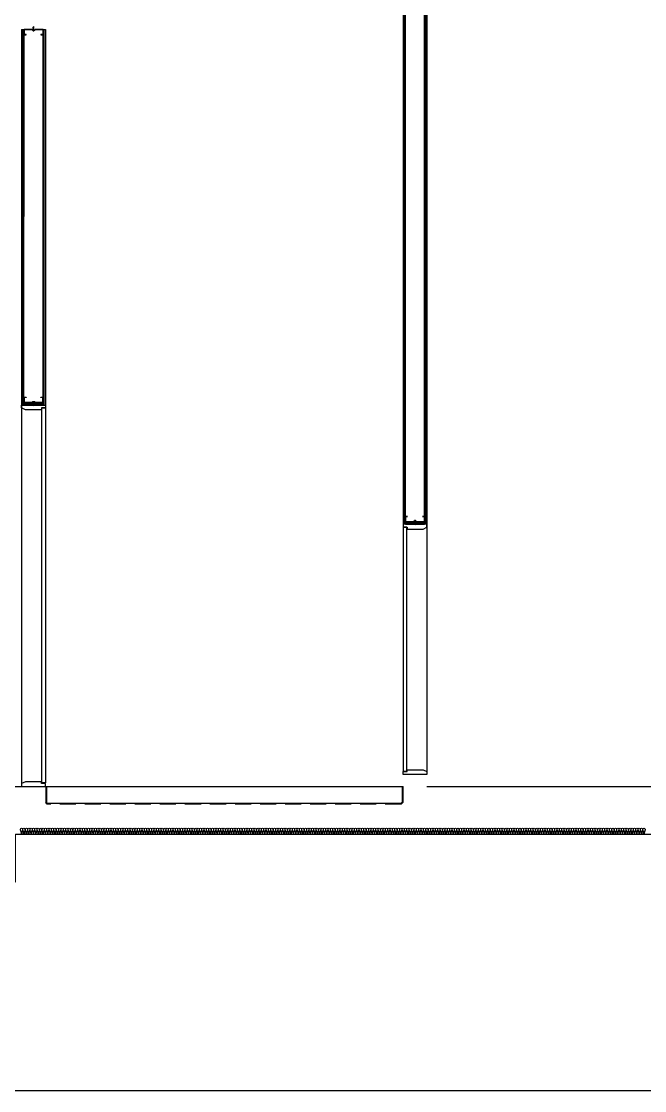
# Model space of a CAD drawing. Header units: millimetres. Extents: x 17311 to 801382, y -242618 to -104888.
# Drawn here: x 781159 to 786386, y -204029 to -195062 of the extents above; entities that cross this region are included whole.
import ezdxf

# ---------------------------------------------------------------- set-up
doc = ezdxf.new("R2010")
doc.units = ezdxf.units.MM
doc.header["$LTSCALE"] = 250
doc.linetypes.add('HID', pattern=[2.8, 1.8, -1])
for name, color, linetype in [('8입면선', 8, 'Continuous'), ('A-DOOR', 4, 'Continuous'), ('A-ELE8', 8, 'Continuous'), ('A-FIN', 6, 'Continuous'), ('A-FIN-8', 8, 'Continuous'), ('A-WALL-D', 7, 'Continuous'), ('A-WP', 1, 'HID'), ('GAGAM-DT', 7, 'Continuous'), ('ISL', 251, 'Continuous'), ('입면', 7, 'Continuous')]:
    doc.layers.add(name, color=color, linetype=linetype)

# ---------------------------------------------------------------- blocks, each defined once
blk = doc.blocks.new('*U141')
at = {"layer": '8입면선', "color": 8}
for p, q in [((10, 0), (9.3, 5850)), ((190, 0), (189.3, 5850)), ((190, 10), (10, 10))]:
    blk.add_line(p, q, dxfattribs=at)
at = {"layer": 'A-WALL-D'}
for p, q in [((-0.7, 5850), (0, 0)), ((19.3, 5850), (-0.7, 5850)), ((20, 10), (19.3, 5850)), ((180, 10), (179.3, 5850)), ((199.3, 5850), (179.3, 5850)), ((199.3, 5850), (200, 0)), ((20, 0), (0, 0)), ((180, 20), (20, 20)), ((20, 0), (180, 0)), ((200, 0), (180, 0))]:
    blk.add_line(p, q, dxfattribs=at)
at = {"layer": 'GAGAM-DT', "color": 8}
for p, q in [((104.5, 5844.2), (94.5, 5844.2)), ((94.5, 5844.2), (94.5, 5840.7)), ((103, 5839.2), (96, 5839.2)), ((97, 5844.2), (97, 5875.6)), ((102, 5870.1), (97, 5875.6)), ((97, 5844.2), (97, 5839.2)), ((102, 5844.2), (102, 5870.1)), ((102, 5844.2), (102, 5839.2)), ((104.5, 5844.2), (104.5, 5840.7)), ((95.1, 25.8), (95.1, 29.3)), ((105.1, 25.8), (95.1, 25.8)), ((103.6, 30.8), (96.7, 30.8)), ((97.6, 25.8), (97.6, 30.8)), ((97.6, 25.8), (97.6, -5.6)), ((102.6, 25.8), (102.6, 30.8)), ((102.6, 25.8), (102.6, -0.1)), ((105.1, 25.8), (105.1, 29.3)), ((102.6, -0.1), (97.6, -5.6))]:
    blk.add_line(p, q, dxfattribs=at)
for centre, start, end in [((96, 5840.7), 180, 270), ((103, 5840.7), 270, 0), ((96.7, 29.3), 90, 180), ((103.6, 29.3), 0, 90)]:
    blk.add_arc(centre, 1.51, start, end, dxfattribs=at)
at = {"layer": '입면', "color": 6}
for p, q in [((19.3, 5805), (19.3, 5850)), ((19.3, 5850), (84.7, 5850)), ((84.1, 5848.8), (20.5, 5848.8)), ((20.5, 5848.8), (20.5, 5806.2)), ((89.1, 5843), (84.1, 5848.8)), ((84.7, 5850), (89.7, 5844.2)), ((109.6, 5843), (89.1, 5843)), ((89.7, 5844.2), (109, 5844.2)), ((109, 5844.2), (114, 5850)), ((114.6, 5848.8), (109.6, 5843)), ((114, 5850), (179.3, 5850)), ((178.1, 5848.8), (114.6, 5848.8)), ((178.1, 5806.2), (178.1, 5848.8)), ((179.3, 5850), (179.3, 5805)), ((37.2, 5805), (19.3, 5805)), ((20.5, 5806.2), (37.2, 5806.2)), ((37.2, 5806.2), (37.2, 5805)), ((161.5, 5805), (161.5, 5806.2)), ((161.5, 5806.2), (178.1, 5806.2)), ((179.3, 5805), (161.5, 5805)), ((37.8, 65), (20, 65)), ((20, 65), (20, 20)), ((20, 20), (85.3, 20)), ((21.2, 21.2), (21.2, 63.8)), ((21.2, 63.8), (37.8, 63.8)), ((84.8, 21.2), (21.2, 21.2)), ((37.8, 63.8), (37.8, 65)), ((89.8, 27), (84.8, 21.2)), ((85.3, 20), (90.3, 25.8)), ((110.2, 27), (89.8, 27)), ((90.3, 25.8), (109.7, 25.8)), ((109.7, 25.8), (114.7, 20)), ((115.2, 21.2), (110.2, 27)), ((114.7, 20), (180, 20)), ((178.8, 21.2), (115.2, 21.2)), ((180, 65), (162.2, 65)), ((162.2, 65), (162.2, 63.8)), ((162.2, 63.8), (178.8, 63.8)), ((178.8, 63.8), (178.8, 21.2)), ((180, 20), (180, 65))]:
    blk.add_line(p, q, dxfattribs=at)
blk = doc.blocks.new('*U139')
at = {"layer": '8입면선', "color": 8}
for p, q in [((10, 0), (9.7, 3150)), ((190, 0), (189.7, 3150)), ((190, 10), (10, 10))]:
    blk.add_line(p, q, dxfattribs=at)
at = {"layer": 'A-WALL-D'}
for p, q in [((-0.3, 3150), (0, 0)), ((19.7, 3150), (-0.3, 3150)), ((20, 10), (19.7, 3150)), ((180, 10), (179.7, 3150)), ((199.7, 3150), (179.7, 3150)), ((199.7, 3150), (200, 0)), ((20, 0), (0, 0)), ((180, 20), (20, 20)), ((20, 0), (180, 0)), ((200, 0), (180, 0))]:
    blk.add_line(p, q, dxfattribs=at)
at = {"layer": 'GAGAM-DT', "color": 8}
for p, q in [((104.8, 3144.2), (94.8, 3144.2)), ((94.8, 3144.2), (94.8, 3140.7)), ((103.3, 3139.2), (96.3, 3139.2)), ((97.3, 3144.2), (97.3, 3175.6)), ((102.3, 3170.1), (97.3, 3175.6)), ((97.3, 3144.2), (97.3, 3139.2)), ((102.3, 3144.2), (102.3, 3170.1)), ((102.3, 3144.2), (102.3, 3139.2)), ((104.8, 3144.2), (104.8, 3140.7)), ((95.1, 25.8), (95.1, 29.3)), ((105.1, 25.8), (95.1, 25.8)), ((103.6, 30.8), (96.7, 30.8)), ((97.6, 25.8), (97.6, 30.8)), ((97.6, 25.8), (97.6, -5.6)), ((102.6, 25.8), (102.6, 30.8)), ((102.6, 25.8), (102.6, -0.1)), ((105.1, 25.8), (105.1, 29.3)), ((102.6, -0.1), (97.6, -5.6))]:
    blk.add_line(p, q, dxfattribs=at)
for centre, start, end in [((96.3, 3140.7), 180, 270), ((103.3, 3140.7), 270, 0), ((96.7, 29.3), 90, 180), ((103.6, 29.3), 0, 90)]:
    blk.add_arc(centre, 1.51, start, end, dxfattribs=at)
at = {"layer": '입면', "color": 6}
for p, q in [((19.7, 3105), (19.7, 3150)), ((19.7, 3150), (85, 3150)), ((84.5, 3148.8), (20.9, 3148.8)), ((20.9, 3148.8), (20.9, 3106.2)), ((89.4, 3143), (84.5, 3148.8)), ((85, 3150), (90, 3144.2)), ((109.9, 3143), (89.4, 3143)), ((90, 3144.2), (109.3, 3144.2)), ((109.3, 3144.2), (114.3, 3150)), ((114.9, 3148.8), (109.9, 3143)), ((114.3, 3150), (179.7, 3150)), ((178.5, 3148.8), (114.9, 3148.8)), ((178.5, 3106.2), (178.5, 3148.8)), ((179.7, 3150), (179.7, 3105)), ((37.5, 3105), (19.7, 3105)), ((20.9, 3106.2), (37.5, 3106.2)), ((37.5, 3106.2), (37.5, 3105)), ((161.8, 3105), (161.8, 3106.2)), ((161.8, 3106.2), (178.5, 3106.2)), ((179.7, 3105), (161.8, 3105)), ((37.8, 65), (20, 65)), ((20, 65), (20, 20)), ((20, 20), (85.3, 20)), ((21.2, 21.2), (21.2, 63.8)), ((21.2, 63.8), (37.8, 63.8)), ((84.8, 21.2), (21.2, 21.2)), ((37.8, 63.8), (37.8, 65)), ((89.8, 27), (84.8, 21.2)), ((85.3, 20), (90.3, 25.8)), ((110.2, 27), (89.8, 27)), ((90.3, 25.8), (109.7, 25.8)), ((109.7, 25.8), (114.7, 20)), ((115.2, 21.2), (110.2, 27)), ((114.7, 20), (180, 20)), ((178.8, 21.2), (115.2, 21.2)), ((180, 65), (162.2, 65)), ((162.2, 65), (162.2, 63.8)), ((162.2, 63.8), (178.8, 63.8)), ((178.8, 63.8), (178.8, 21.2)), ((180, 20), (180, 65))]:
    blk.add_line(p, q, dxfattribs=at)

msp = doc.modelspace()

# ---------------------------------------------------------------- linework, layer by layer
at = {"layer": 'A-DOOR', "linetype": 'Continuous'}
for points in [[(781360.7, -198304.5), (781327.7, -198304.5), (781327.7, -198319.5), (781193.7, -198319.5), (781160.7, -198304.5), (781160.7, -198279.5), (781360.7, -198279.5)], [(781360.7, -201449.5), (781330.7, -201449.5), (781330.7, -198304.5), (781360.7, -198304.5)], [(784360.7, -199304.5), (784393.7, -199304.5), (784393.7, -199319.5), (784527.7, -199319.5), (784560.7, -199304.5), (784560.7, -199279.5), (784360.7, -199279.5)], [(784360.7, -201349.5), (784390.7, -201349.5), (784390.7, -199304.5), (784360.7, -199304.5)], [(784360.7, -201354.5), (784393.7, -201354.5), (784393.7, -201339.5), (784527.7, -201339.5), (784560.7, -201354.5), (784560.7, -201379.5), (784360.7, -201379.5)], [(781360.7, -201454.5), (781327.7, -201454.5), (781327.7, -201439.5), (781193.7, -201439.5), (781160.7, -201454.5), (781160.7, -201479.5), (781360.7, -201479.5)]]:
    msp.add_lwpolyline(points, close=True, dxfattribs=at)
at = {"layer": 'A-ELE8'}
for points in [[(781160.7, -198279.5), (781160.7, -201479.5)], [(784560.7, -199279.5), (784560.7, -201379.5)]]:
    msp.add_lwpolyline(points, dxfattribs=at)
at = {"layer": 'A-FIN'}
for p, q in [((769560.7, -201479.5), (781160.7, -201479.5)), ((781360.7, -201479.5), (784360.7, -201479.5)), ((784560.7, -201479.5), (790660.7, -201479.5)), ((769860.7, -204029.5), (790460.7, -204029.5))]:
    msp.add_line(p, q, dxfattribs=at)
at = {"layer": 'A-FIN-8'}
for p, q in [((781368.7, -201479.5), (781368.7, -201611.3)), ((781368.7, -201479.5), (781368.7, -201611.3)), ((784352.7, -201479.5), (784352.7, -201611.3)), ((784352.7, -201479.5), (784352.7, -201611.3)), ((781378.9, -201621.5), (781368.7, -201611.3)), ((784342.4, -201621.5), (781378.9, -201621.5)), ((784342.4, -201621.5), (784352.7, -201611.3))]:
    msp.add_line(p, q, dxfattribs=at)
at = {"layer": 'A-WP', "ltscale": 0.3}
for p, q in [((781363.7, -201479.5), (781363.7, -201614.3)), ((784357.7, -201479.5), (784357.7, -201614.3)), ((781375.8, -201626.5), (781363.7, -201614.3)), ((784345.5, -201626.5), (781375.8, -201626.5)), ((784345.5, -201626.5), (784357.7, -201614.3))]:
    msp.add_line(p, q, dxfattribs=at)
at = {"layer": 'ISL'}
msp.add_lwpolyline([(781150.7, -201879.5, 0.509267), (781159.5, -201867.4), (781151.8, -201841.6, -1.372593), (781169.5, -201841.6), (781161.8, -201867.4, 0.509267), (781170.7, -201879.5, 0.509267), (781179.5, -201867.4), (781171.8, -201841.6, -1.372593), (781189.5, -201841.6), (781181.8, -201867.4, 0.509267), (781190.7, -201879.5, 0.509267), (781199.5, -201867.4), (781191.8, -201841.6, -1.372593), (781209.5, -201841.6), (781201.8, -201867.4, 0.509267), (781210.7, -201879.5, 0.509267), (781219.5, -201867.4), (781211.8, -201841.6, -1.372593), (781229.5, -201841.6), (781221.8, -201867.4, 0.509267), (781230.7, -201879.5, 0.509267), (781239.5, -201867.4), (781231.8, -201841.6, -1.372593), (781249.5, -201841.6), (781241.8, -201867.4, 0.509267), (781250.7, -201879.5, 0.509267), (781259.5, -201867.4), (781251.8, -201841.6, -1.372593), (781269.5, -201841.6), (781261.8, -201867.4, 0.509267), (781270.7, -201879.5, 0.509267), (781279.5, -201867.4), (781271.8, -201841.6, -1.372593), (781289.5, -201841.6), (781281.8, -201867.4, 0.509267), (781290.7, -201879.5, 0.509267), (781299.5, -201867.4), (781291.8, -201841.6, -1.372593), (781309.5, -201841.6), (781301.8, -201867.4, 0.509267), (781310.7, -201879.5, 0.509267), (781319.5, -201867.4), (781311.8, -201841.6, -1.372593), (781329.5, -201841.6), (781321.8, -201867.4, 0.509267), (781330.7, -201879.5, 0.509267), (781339.5, -201867.4), (781331.8, -201841.6, -1.372593), (781349.5, -201841.6), (781341.8, -201867.4, 0.509267), (781350.7, -201879.5, 0.509267), (781359.5, -201867.4), (781351.8, -201841.6, -1.372593), (781369.5, -201841.6), (781361.8, -201867.4, 0.509267), (781370.7, -201879.5, 0.509267), (781379.5, -201867.4), (781371.8, -201841.6, -1.372593), (781389.5, -201841.6), (781381.8, -201867.4, 0.509267), (781390.7, -201879.5, 0.509267), (781399.5, -201867.4), (781391.8, -201841.6, -1.372593), (781409.5, -201841.6), (781401.8, -201867.4, 0.509267), (781410.7, -201879.5, 0.509267), (781419.5, -201867.4), (781411.8, -201841.6, -1.372593), (781429.5, -201841.6), (781421.8, -201867.4, 0.509267), (781430.7, -201879.5, 0.509267), (781439.5, -201867.4), (781431.8, -201841.6, -1.372593), (781449.5, -201841.6), (781441.8, -201867.4, 0.509267), (781450.7, -201879.5, 0.509267), (781459.5, -201867.4), (781451.8, -201841.6, -1.372593), (781469.5, -201841.6), (781461.8, -201867.4, 0.509267), (781470.7, -201879.5, 0.509267), (781479.5, -201867.4), (781471.8, -201841.6, -1.372593), (781489.5, -201841.6), (781481.8, -201867.4, 0.509267), (781490.7, -201879.5, 0.509267), (781499.5, -201867.4), (781491.8, -201841.6, -1.372593), (781509.5, -201841.6), (781501.8, -201867.4, 0.509267), (781510.7, -201879.5, 0.509267), (781519.5, -201867.4), (781511.8, -201841.6, -1.372593), (781529.5, -201841.6), (781521.8, -201867.4, 0.509267), (781530.7, -201879.5, 0.509267), (781539.5, -201867.4), (781531.8, -201841.6, -1.372593), (781549.5, -201841.6), (781541.8, -201867.4, 0.509267), (781550.7, -201879.5, 0.509267), (781559.5, -201867.4), (781551.8, -201841.6, -1.372593), (781569.5, -201841.6), (781561.8, -201867.4, 0.509267), (781570.7, -201879.5, 0.509267), (781579.5, -201867.4), (781571.8, -201841.6, -1.372593), (781589.5, -201841.6), (781581.8, -201867.4, 0.509267), (781590.7, -201879.5, 0.509267), (781599.5, -201867.4), (781591.8, -201841.6, -1.372593), (781609.5, -201841.6), (781601.8, -201867.4, 0.509267), (781610.7, -201879.5, 0.509267), (781619.5, -201867.4), (781611.8, -201841.6, -1.372593), (781629.5, -201841.6), (781621.8, -201867.4, 0.509267), (781630.7, -201879.5, 0.509267), (781639.5, -201867.4), (781631.8, -201841.6, -1.372593), (781649.5, -201841.6), (781641.8, -201867.4, 0.509267), (781650.7, -201879.5, 0.509267), (781659.5, -201867.4), (781651.8, -201841.6, -1.372593), (781669.5, -201841.6), (781661.8, -201867.4, 0.509267), (781670.7, -201879.5, 0.509267), (781679.5, -201867.4), (781671.8, -201841.6, -1.372593), (781689.5, -201841.6), (781681.8, -201867.4, 0.509267), (781690.7, -201879.5, 0.509267), (781699.5, -201867.4), (781691.8, -201841.6, -1.372593), (781709.5, -201841.6), (781701.8, -201867.4, 0.509267), (781710.7, -201879.5, 0.509267), (781719.5, -201867.4), (781711.8, -201841.6, -1.372593), (781729.5, -201841.6), (781721.8, -201867.4, 0.509267), (781730.7, -201879.5, 0.509267), (781739.5, -201867.4), (781731.8, -201841.6, -1.372593), (781749.5, -201841.6), (781741.8, -201867.4, 0.509267), (781750.7, -201879.5, 0.509267), (781759.5, -201867.4), (781751.8, -201841.6, -1.372593), (781769.5, -201841.6), (781761.8, -201867.4, 0.509267), (781770.7, -201879.5, 0.509267), (781779.5, -201867.4), (781771.8, -201841.6, -1.372593), (781789.5, -201841.6), (781781.8, -201867.4, 0.509267), (781790.7, -201879.5, 0.509267), (781799.5, -201867.4), (781791.8, -201841.6, -1.372593), (781809.5, -201841.6), (781801.8, -201867.4, 0.509267), (781810.7, -201879.5, 0.509267), (781819.5, -201867.4), (781811.8, -201841.6, -1.372593), (781829.5, -201841.6), (781821.8, -201867.4, 0.509267), (781830.7, -201879.5, 0.509267), (781839.5, -201867.4), (781831.8, -201841.6, -1.372593), (781849.5, -201841.6), (781841.8, -201867.4, 0.509267), (781850.7, -201879.5, 0.509267), (781859.5, -201867.4), (781851.8, -201841.6, -1.372593), (781869.5, -201841.6), (781861.8, -201867.4, 0.509267), (781870.7, -201879.5, 0.509267), (781879.5, -201867.4), (781871.8, -201841.6, -1.372593), (781889.5, -201841.6), (781881.8, -201867.4, 0.509267), (781890.7, -201879.5, 0.509267), (781899.5, -201867.4), (781891.8, -201841.6, -1.372593), (781909.5, -201841.6), (781901.8, -201867.4, 0.509267), (781910.7, -201879.5, 0.509267), (781919.5, -201867.4), (781911.8, -201841.6, -1.372593), (781929.5, -201841.6), (781921.8, -201867.4, 0.509267), (781930.7, -201879.5, 0.509267), (781939.5, -201867.4), (781931.8, -201841.6, -1.372593), (781949.5, -201841.6), (781941.8, -201867.4, 0.509267), (781950.7, -201879.5, 0.509267), (781959.5, -201867.4), (781951.8, -201841.6, -1.372593), (781969.5, -201841.6), (781961.8, -201867.4, 0.509267), (781970.7, -201879.5, 0.509267), (781979.5, -201867.4), (781971.8, -201841.6, -1.372593), (781989.5, -201841.6), (781981.8, -201867.4, 0.509267), (781990.7, -201879.5, 0.509267), (781999.5, -201867.4), (781991.8, -201841.6, -1.372593), (782009.5, -201841.6), (782001.8, -201867.4, 0.509267), (782010.7, -201879.5, 0.509267), (782019.5, -201867.4), (782011.8, -201841.6, -1.372593), (782029.5, -201841.6), (782021.8, -201867.4, 0.509267), (782030.7, -201879.5, 0.509267), (782039.5, -201867.4), (782031.8, -201841.6, -1.372593), (782049.5, -201841.6), (782041.8, -201867.4, 0.509267), (782050.7, -201879.5, 0.509267), (782059.5, -201867.4), (782051.8, -201841.6, -1.372593), (782069.5, -201841.6), (782061.8, -201867.4, 0.509267), (782070.7, -201879.5, 0.509267), (782079.5, -201867.4), (782071.8, -201841.6, -1.372593), (782089.5, -201841.6), (782081.8, -201867.4, 0.509267), (782090.7, -201879.5, 0.509267), (782099.5, -201867.4), (782091.8, -201841.6, -1.372593), (782109.5, -201841.6), (782101.8, -201867.4, 0.509267), (782110.7, -201879.5, 0.509267), (782119.5, -201867.4), (782111.8, -201841.6, -1.372593), (782129.5, -201841.6), (782121.8, -201867.4, 0.509267), (782130.7, -201879.5, 0.509267), (782139.5, -201867.4), (782131.8, -201841.6, -1.372593), (782149.5, -201841.6), (782141.8, -201867.4, 0.509267), (782150.7, -201879.5, 0.509267), (782159.5, -201867.4), (782151.8, -201841.6, -1.372593), (782169.5, -201841.6), (782161.8, -201867.4, 0.509267), (782170.7, -201879.5, 0.509267), (782179.5, -201867.4), (782171.8, -201841.6, -1.372593), (782189.5, -201841.6), (782181.8, -201867.4, 0.509267), (782190.7, -201879.5, 0.509267), (782199.5, -201867.4), (782191.8, -201841.6, -1.372593), (782209.5, -201841.6), (782201.8, -201867.4, 0.509267), (782210.7, -201879.5, 0.509267), (782219.5, -201867.4), (782211.8, -201841.6, -1.372593), (782229.5, -201841.6), (782221.8, -201867.4, 0.509267), (782230.7, -201879.5, 0.509267), (782239.5, -201867.4), (782231.8, -201841.6, -1.372593), (782249.5, -201841.6), (782241.8, -201867.4, 0.509267), (782250.7, -201879.5, 0.509267), (782259.5, -201867.4), (782251.8, -201841.6, -1.372593), (782269.5, -201841.6), (782261.8, -201867.4, 0.509267), (782270.7, -201879.5, 0.509267), (782279.5, -201867.4), (782271.8, -201841.6, -1.372593), (782289.5, -201841.6), (782281.8, -201867.4, 0.509267), (782290.7, -201879.5, 0.509267), (782299.5, -201867.4), (782291.8, -201841.6, -1.372593), (782309.5, -201841.6), (782301.8, -201867.4, 0.509267), (782310.7, -201879.5, 0.509267), (782319.5, -201867.4), (782311.8, -201841.6, -1.372593), (782329.5, -201841.6), (782321.8, -201867.4, 0.509267), (782330.7, -201879.5, 0.509267), (782339.5, -201867.4), (782331.8, -201841.6, -1.372593), (782349.5, -201841.6), (782341.8, -201867.4, 0.509267), (782350.7, -201879.5, 0.509267), (782359.5, -201867.4), (782351.8, -201841.6, -1.372593), (782369.5, -201841.6), (782361.8, -201867.4, 0.509267), (782370.7, -201879.5, 0.509267), (782379.5, -201867.4), (782371.8, -201841.6, -1.372593), (782389.5, -201841.6), (782381.8, -201867.4, 0.509267), (782390.7, -201879.5, 0.509267), (782399.5, -201867.4), (782391.8, -201841.6, -1.372593), (782409.5, -201841.6), (782401.8, -201867.4, 0.509267), (782410.7, -201879.5, 0.509267), (782419.5, -201867.4), (782411.8, -201841.6, -1.372593), (782429.5, -201841.6), (782421.8, -201867.4, 0.509267), (782430.7, -201879.5, 0.509267), (782439.5, -201867.4), (782431.8, -201841.6, -1.372593), (782449.5, -201841.6), (782441.8, -201867.4, 0.509267), (782450.7, -201879.5, 0.509267), (782459.5, -201867.4), (782451.8, -201841.6, -1.372593), (782469.5, -201841.6), (782461.8, -201867.4, 0.509267), (782470.7, -201879.5, 0.509267), (782479.5, -201867.4), (782471.8, -201841.6, -1.372593), (782489.5, -201841.6), (782481.8, -201867.4, 0.509267), (782490.7, -201879.5, 0.509267), (782499.5, -201867.4), (782491.8, -201841.6, -1.372593), (782509.5, -201841.6), (782501.8, -201867.4, 0.509267), (782510.7, -201879.5, 0.509267), (782519.5, -201867.4), (782511.8, -201841.6, -1.372593), (782529.5, -201841.6), (782521.8, -201867.4, 0.509267), (782530.7, -201879.5, 0.509267), (782539.5, -201867.4), (782531.8, -201841.6, -1.372593), (782549.5, -201841.6), (782541.8, -201867.4, 0.509267), (782550.7, -201879.5, 0.509267), (782559.5, -201867.4), (782551.8, -201841.6, -1.372593), (782569.5, -201841.6), (782561.8, -201867.4, 0.509267), (782570.7, -201879.5, 0.509267), (782579.5, -201867.4), (782571.8, -201841.6, -1.372593), (782589.5, -201841.6), (782581.8, -201867.4, 0.509267), (782590.7, -201879.5, 0.509267), (782599.5, -201867.4), (782591.8, -201841.6, -1.372593), (782609.5, -201841.6), (782601.8, -201867.4, 0.509267), (782610.7, -201879.5, 0.509267), (782619.5, -201867.4), (782611.8, -201841.6, -1.372593), (782629.5, -201841.6), (782621.8, -201867.4, 0.509267), (782630.7, -201879.5, 0.509267), (782639.5, -201867.4), (782631.8, -201841.6, -1.372593), (782649.5, -201841.6), (782641.8, -201867.4, 0.509267), (782650.7, -201879.5, 0.509267), (782659.5, -201867.4), (782651.8, -201841.6, -1.372593), (782669.5, -201841.6), (782661.8, -201867.4, 0.509267), (782670.7, -201879.5, 0.509267), (782679.5, -201867.4), (782671.8, -201841.6, -1.372593), (782689.5, -201841.6), (782681.8, -201867.4, 0.509267), (782690.7, -201879.5, 0.509267), (782699.5, -201867.4), (782691.8, -201841.6, -1.372593), (782709.5, -201841.6), (782701.8, -201867.4, 0.509267), (782710.7, -201879.5, 0.509267), (782719.5, -201867.4), (782711.8, -201841.6, -1.372593), (782729.5, -201841.6), (782721.8, -201867.4, 0.509267), (782730.7, -201879.5, 0.509267), (782739.5, -201867.4), (782731.8, -201841.6, -1.372593), (782749.5, -201841.6), (782741.8, -201867.4, 0.509267), (782750.7, -201879.5, 0.509267), (782759.5, -201867.4), (782751.8, -201841.6, -1.372593), (782769.5, -201841.6), (782761.8, -201867.4, 0.509267), (782770.7, -201879.5, 0.509267), (782779.5, -201867.4), (782771.8, -201841.6, -1.372593), (782789.5, -201841.6), (782781.8, -201867.4, 0.509267), (782790.7, -201879.5, 0.509267), (782799.5, -201867.4), (782791.8, -201841.6, -1.372593), (782809.5, -201841.6), (782801.8, -201867.4, 0.509267), (782810.7, -201879.5, 0.509267), (782819.5, -201867.4), (782811.8, -201841.6, -1.372593), (782829.5, -201841.6), (782821.8, -201867.4, 0.509267), (782830.7, -201879.5, 0.509267), (782839.5, -201867.4), (782831.8, -201841.6, -1.372593), (782849.5, -201841.6), (782841.8, -201867.4, 0.509267), (782850.7, -201879.5, 0.509267), (782859.5, -201867.4), (782851.8, -201841.6, -1.372593), (782869.5, -201841.6), (782861.8, -201867.4, 0.509267), (782870.7, -201879.5, 0.509267), (782879.5, -201867.4), (782871.8, -201841.6, -1.372593), (782889.5, -201841.6), (782881.8, -201867.4, 0.509267), (782890.7, -201879.5, 0.509267), (782899.5, -201867.4), (782891.8, -201841.6, -1.372593), (782909.5, -201841.6), (782901.8, -201867.4, 0.509267), (782910.7, -201879.5, 0.509267), (782919.5, -201867.4), (782911.8, -201841.6, -1.372593), (782929.5, -201841.6), (782921.8, -201867.4, 0.509267), (782930.7, -201879.5, 0.509267), (782939.5, -201867.4), (782931.8, -201841.6, -1.372593), (782949.5, -201841.6), (782941.8, -201867.4, 0.509267), (782950.7, -201879.5, 0.509267), (782959.5, -201867.4), (782951.8, -201841.6, -1.372593), (782969.5, -201841.6), (782961.8, -201867.4, 0.509267), (782970.7, -201879.5, 0.509267), (782979.5, -201867.4), (782971.8, -201841.6, -1.372593), (782989.5, -201841.6), (782981.8, -201867.4, 0.509267), (782990.7, -201879.5, 0.509267), (782999.5, -201867.4), (782991.8, -201841.6, -1.372593), (783009.5, -201841.6), (783001.8, -201867.4, 0.509267), (783010.7, -201879.5, 0.509267), (783019.5, -201867.4), (783011.8, -201841.6, -1.372593), (783029.5, -201841.6), (783021.8, -201867.4, 0.509267), (783030.7, -201879.5, 0.509267), (783039.5, -201867.4), (783031.8, -201841.6, -1.372593), (783049.5, -201841.6), (783041.8, -201867.4, 0.509267), (783050.7, -201879.5, 0.509267), (783059.5, -201867.4), (783051.8, -201841.6, -1.372593), (783069.5, -201841.6), (783061.8, -201867.4, 0.509267), (783070.7, -201879.5, 0.509267), (783079.5, -201867.4), (783071.8, -201841.6, -1.372593), (783089.5, -201841.6), (783081.8, -201867.4, 0.509267), (783090.7, -201879.5, 0.509267), (783099.5, -201867.4), (783091.8, -201841.6, -1.372593), (783109.5, -201841.6), (783101.8, -201867.4, 0.509267), (783110.7, -201879.5, 0.509267), (783119.5, -201867.4), (783111.8, -201841.6, -1.372593), (783129.5, -201841.6), (783121.8, -201867.4, 0.509267), (783130.7, -201879.5, 0.509267), (783139.5, -201867.4), (783131.8, -201841.6, -1.372593), (783149.5, -201841.6), (783141.8, -201867.4, 0.509267), (783150.7, -201879.5, 0.509267), (783159.5, -201867.4), (783151.8, -201841.6, -1.372593), (783169.5, -201841.6), (783161.8, -201867.4, 0.509267), (783170.7, -201879.5, 0.509267), (783179.5, -201867.4), (783171.8, -201841.6, -1.372593), (783189.5, -201841.6), (783181.8, -201867.4, 0.509267), (783190.7, -201879.5, 0.509267), (783199.5, -201867.4), (783191.8, -201841.6, -1.372593), (783209.5, -201841.6), (783201.8, -201867.4, 0.509267), (783210.7, -201879.5, 0.509267), (783219.5, -201867.4), (783211.8, -201841.6, -1.372593), (783229.5, -201841.6), (783221.8, -201867.4, 0.509267), (783230.7, -201879.5, 0.509267), (783239.5, -201867.4), (783231.8, -201841.6, -1.372593), (783249.5, -201841.6), (783241.8, -201867.4, 0.509267), (783250.7, -201879.5, 0.509267), (783259.5, -201867.4), (783251.8, -201841.6, -1.372593), (783269.5, -201841.6), (783261.8, -201867.4, 0.509267), (783270.7, -201879.5, 0.509267), (783279.5, -201867.4), (783271.8, -201841.6, -1.372593), (783289.5, -201841.6), (783281.8, -201867.4, 0.509267), (783290.7, -201879.5, 0.509267), (783299.5, -201867.4), (783291.8, -201841.6, -1.372593), (783309.5, -201841.6), (783301.8, -201867.4, 0.509267), (783310.7, -201879.5, 0.509267), (783319.5, -201867.4), (783311.8, -201841.6, -1.372593), (783329.5, -201841.6), (783321.8, -201867.4, 0.509267), (783330.7, -201879.5, 0.509267), (783339.5, -201867.4), (783331.8, -201841.6, -1.372593), (783349.5, -201841.6), (783341.8, -201867.4, 0.509267), (783350.7, -201879.5, 0.509267), (783359.5, -201867.4), (783351.8, -201841.6, -1.372593), (783369.5, -201841.6), (783361.8, -201867.4, 0.509267), (783370.7, -201879.5, 0.509267), (783379.5, -201867.4), (783371.8, -201841.6, -1.372593), (783389.5, -201841.6), (783381.8, -201867.4, 0.509267), (783390.7, -201879.5, 0.509267), (783399.5, -201867.4), (783391.8, -201841.6, -1.372593), (783409.5, -201841.6), (783401.8, -201867.4, 0.509267), (783410.7, -201879.5, 0.509267), (783419.5, -201867.4), (783411.8, -201841.6, -1.372593), (783429.5, -201841.6), (783421.8, -201867.4, 0.509267), (783430.7, -201879.5, 0.509267), (783439.5, -201867.4), (783431.8, -201841.6, -1.372593), (783449.5, -201841.6), (783441.8, -201867.4, 0.509267), (783450.7, -201879.5, 0.509267), (783459.5, -201867.4), (783451.8, -201841.6, -1.372593), (783469.5, -201841.6), (783461.8, -201867.4, 0.509267), (783470.7, -201879.5, 0.509267), (783479.5, -201867.4), (783471.8, -201841.6, -1.372593), (783489.5, -201841.6), (783481.8, -201867.4, 0.509267), (783490.7, -201879.5, 0.509267), (783499.5, -201867.4), (783491.8, -201841.6, -1.372593), (783509.5, -201841.6), (783501.8, -201867.4, 0.509267), (783510.7, -201879.5, 0.509267), (783519.5, -201867.4), (783511.8, -201841.6, -1.372593), (783529.5, -201841.6), (783521.8, -201867.4, 0.509267), (783530.7, -201879.5, 0.509267), (783539.5, -201867.4), (783531.8, -201841.6, -1.372593), (783549.5, -201841.6), (783541.8, -201867.4, 0.509267), (783550.7, -201879.5, 0.509267), (783559.5, -201867.4), (783551.8, -201841.6, -1.372593), (783569.5, -201841.6), (783561.8, -201867.4, 0.509267), (783570.7, -201879.5, 0.509267), (783579.5, -201867.4), (783571.8, -201841.6, -1.372593), (783589.5, -201841.6), (783581.8, -201867.4, 0.509267), (783590.7, -201879.5, 0.509267), (783599.5, -201867.4), (783591.8, -201841.6, -1.372593), (783609.5, -201841.6), (783601.8, -201867.4, 0.509267), (783610.7, -201879.5, 0.509267), (783619.5, -201867.4), (783611.8, -201841.6, -1.372593), (783629.5, -201841.6), (783621.8, -201867.4, 0.509267), (783630.7, -201879.5, 0.509267), (783639.5, -201867.4), (783631.8, -201841.6, -1.372593), (783649.5, -201841.6), (783641.8, -201867.4, 0.509267), (783650.7, -201879.5, 0.509267), (783659.5, -201867.4), (783651.8, -201841.6, -1.372593), (783669.5, -201841.6), (783661.8, -201867.4, 0.509267), (783670.7, -201879.5, 0.509267), (783679.5, -201867.4), (783671.8, -201841.6, -1.372593), (783689.5, -201841.6), (783681.8, -201867.4, 0.509267), (783690.7, -201879.5, 0.509267), (783699.5, -201867.4), (783691.8, -201841.6, -1.372593), (783709.5, -201841.6), (783701.8, -201867.4, 0.509267), (783710.7, -201879.5, 0.509267), (783719.5, -201867.4), (783711.8, -201841.6, -1.372593), (783729.5, -201841.6), (783721.8, -201867.4, 0.509267), (783730.7, -201879.5, 0.509267), (783739.5, -201867.4), (783731.8, -201841.6, -1.372593), (783749.5, -201841.6), (783741.8, -201867.4, 0.509267), (783750.7, -201879.5, 0.509267), (783759.5, -201867.4), (783751.8, -201841.6, -1.372593), (783769.5, -201841.6), (783761.8, -201867.4, 0.509267), (783770.7, -201879.5, 0.509267), (783779.5, -201867.4), (783771.8, -201841.6, -1.372593), (783789.5, -201841.6), (783781.8, -201867.4, 0.509267), (783790.7, -201879.5, 0.509267), (783799.5, -201867.4), (783791.8, -201841.6, -1.372593), (783809.5, -201841.6), (783801.8, -201867.4, 0.509267), (783810.7, -201879.5, 0.509267), (783819.5, -201867.4), (783811.8, -201841.6, -1.372593), (783829.5, -201841.6), (783821.8, -201867.4, 0.509267), (783830.7, -201879.5, 0.509267), (783839.5, -201867.4), (783831.8, -201841.6, -1.372593), (783849.5, -201841.6), (783841.8, -201867.4, 0.509267), (783850.7, -201879.5, 0.509267), (783859.5, -201867.4), (783851.8, -201841.6, -1.372593), (783869.5, -201841.6), (783861.8, -201867.4, 0.509267), (783870.7, -201879.5, 0.509267), (783879.5, -201867.4), (783871.8, -201841.6, -1.372593), (783889.5, -201841.6), (783881.8, -201867.4, 0.509267), (783890.7, -201879.5, 0.509267), (783899.5, -201867.4), (783891.8, -201841.6, -1.372593), (783909.5, -201841.6), (783901.8, -201867.4, 0.509267), (783910.7, -201879.5, 0.509267), (783919.5, -201867.4), (783911.8, -201841.6, -1.372593), (783929.5, -201841.6), (783921.8, -201867.4, 0.509267), (783930.7, -201879.5, 0.509267), (783939.5, -201867.4), (783931.8, -201841.6, -1.372593), (783949.5, -201841.6), (783941.8, -201867.4, 0.509267), (783950.7, -201879.5, 0.509267), (783959.5, -201867.4), (783951.8, -201841.6, -1.372593), (783969.5, -201841.6), (783961.8, -201867.4, 0.509267), (783970.7, -201879.5, 0.509267), (783979.5, -201867.4), (783971.8, -201841.6, -1.372593), (783989.5, -201841.6), (783981.8, -201867.4, 0.509267), (783990.7, -201879.5, 0.509267), (783999.5, -201867.4), (783991.8, -201841.6, -1.372593), (784009.5, -201841.6), (784001.8, -201867.4, 0.509267), (784010.7, -201879.5, 0.509267), (784019.5, -201867.4), (784011.8, -201841.6, -1.372593), (784029.5, -201841.6), (784021.8, -201867.4, 0.509267), (784030.7, -201879.5, 0.509267), (784039.5, -201867.4), (784031.8, -201841.6, -1.372593), (784049.5, -201841.6), (784041.8, -201867.4, 0.509267), (784050.7, -201879.5, 0.509267), (784059.5, -201867.4), (784051.8, -201841.6, -1.372593), (784069.5, -201841.6), (784061.8, -201867.4, 0.509267), (784070.7, -201879.5, 0.509267), (784079.5, -201867.4), (784071.8, -201841.6, -1.372593), (784089.5, -201841.6), (784081.8, -201867.4, 0.509267), (784090.7, -201879.5, 0.509267), (784099.5, -201867.4), (784091.8, -201841.6, -1.372593), (784109.5, -201841.6), (784101.8, -201867.4, 0.509267), (784110.7, -201879.5, 0.509267), (784119.5, -201867.4), (784111.8, -201841.6, -1.372593), (784129.5, -201841.6), (784121.8, -201867.4, 0.509267), (784130.7, -201879.5, 0.509267), (784139.5, -201867.4), (784131.8, -201841.6, -1.372593), (784149.5, -201841.6), (784141.8, -201867.4, 0.509267), (784150.7, -201879.5, 0.509267), (784159.5, -201867.4), (784151.8, -201841.6, -1.372593), (784169.5, -201841.6), (784161.8, -201867.4, 0.509267), (784170.7, -201879.5, 0.509267), (784179.5, -201867.4), (784171.8, -201841.6, -1.372593), (784189.5, -201841.6), (784181.8, -201867.4, 0.509267), (784190.7, -201879.5, 0.509267), (784199.5, -201867.4), (784191.8, -201841.6, -1.372593), (784209.5, -201841.6), (784201.8, -201867.4, 0.509267), (784210.7, -201879.5, 0.509267), (784219.5, -201867.4), (784211.8, -201841.6, -1.372593), (784229.5, -201841.6), (784221.8, -201867.4, 0.509267), (784230.7, -201879.5, 0.509267), (784239.5, -201867.4), (784231.8, -201841.6, -1.372593), (784249.5, -201841.6), (784241.8, -201867.4, 0.509267), (784250.7, -201879.5, 0.509267), (784259.5, -201867.4), (784251.8, -201841.6, -1.372593), (784269.5, -201841.6), (784261.8, -201867.4, 0.509267), (784270.7, -201879.5, 0.509267), (784279.5, -201867.4), (784271.8, -201841.6, -1.372593), (784289.5, -201841.6), (784281.8, -201867.4, 0.509267), (784290.7, -201879.5, 0.509267), (784299.5, -201867.4), (784291.8, -201841.6, -1.372593), (784309.5, -201841.6), (784301.8, -201867.4, 0.509267), (784310.7, -201879.5, 0.509267), (784319.5, -201867.4), (784311.8, -201841.6, -1.372593), (784329.5, -201841.6), (784321.8, -201867.4, 0.509267), (784330.7, -201879.5, 0.509267), (784339.5, -201867.4), (784331.8, -201841.6, -1.372593), (784349.5, -201841.6), (784341.8, -201867.4, 0.509267), (784350.7, -201879.5, 0.509267), (784359.5, -201867.4), (784351.8, -201841.6, -1.372593), (784369.5, -201841.6), (784361.8, -201867.4, 0.509267), (784370.7, -201879.5, 0.509267), (784379.5, -201867.4), (784371.8, -201841.6, -1.372593), (784389.5, -201841.6), (784381.8, -201867.4, 0.509267), (784390.7, -201879.5, 0.509267), (784399.5, -201867.4), (784391.8, -201841.6, -1.372593), (784409.5, -201841.6), (784401.8, -201867.4, 0.509267), (784410.7, -201879.5, 0.509267), (784419.5, -201867.4), (784411.8, -201841.6, -1.372593), (784429.5, -201841.6), (784421.8, -201867.4, 0.509267), (784430.7, -201879.5, 0.509267), (784439.5, -201867.4), (784431.8, -201841.6, -1.372593), (784449.5, -201841.6), (784441.8, -201867.4, 0.509267), (784450.7, -201879.5, 0.509267), (784459.5, -201867.4), (784451.8, -201841.6, -1.372593), (784469.5, -201841.6), (784461.8, -201867.4, 0.509267), (784470.7, -201879.5, 0.509267), (784479.5, -201867.4), (784471.8, -201841.6, -1.372593), (784489.5, -201841.6), (784481.8, -201867.4, 0.509267), (784490.7, -201879.5, 0.509267), (784499.5, -201867.4), (784491.8, -201841.6, -1.372593), (784509.5, -201841.6), (784501.8, -201867.4, 0.509267), (784510.7, -201879.5, 0.509267), (784519.5, -201867.4), (784511.8, -201841.6, -1.372593), (784529.5, -201841.6), (784521.8, -201867.4, 0.509267), (784530.7, -201879.5, 0.509267), (784539.5, -201867.4), (784531.8, -201841.6, -1.372593), (784549.5, -201841.6), (784541.8, -201867.4, 0.509267), (784550.7, -201879.5, 0.509267), (784559.5, -201867.4), (784551.8, -201841.6, -1.372593), (784569.5, -201841.6), (784561.8, -201867.4, 0.509267), (784570.7, -201879.5, 0.509267), (784579.5, -201867.4), (784571.8, -201841.6, -1.372593), (784589.5, -201841.6), (784581.8, -201867.4, 0.509267), (784590.7, -201879.5, 0.509267), (784599.5, -201867.4), (784591.8, -201841.6, -1.372593), (784609.5, -201841.6), (784601.8, -201867.4, 0.509267), (784610.7, -201879.5, 0.509267), (784619.5, -201867.4), (784611.8, -201841.6, -1.372593), (784629.5, -201841.6), (784621.8, -201867.4, 0.509267), (784630.7, -201879.5, 0.509267), (784639.5, -201867.4), (784631.8, -201841.6, -1.372593), (784649.5, -201841.6), (784641.8, -201867.4, 0.509267), (784650.7, -201879.5, 0.509267), (784659.5, -201867.4), (784651.8, -201841.6, -1.372593), (784669.5, -201841.6), (784661.8, -201867.4, 0.509267), (784670.7, -201879.5, 0.509267), (784679.5, -201867.4), (784671.8, -201841.6, -1.372593), (784689.5, -201841.6), (784681.8, -201867.4, 0.509267), (784690.7, -201879.5, 0.509267), (784699.5, -201867.4), (784691.8, -201841.6, -1.372593), (784709.5, -201841.6), (784701.8, -201867.4, 0.509267), (784710.7, -201879.5, 0.509267), (784719.5, -201867.4), (784711.8, -201841.6, -1.372593), (784729.5, -201841.6), (784721.8, -201867.4, 0.509267), (784730.7, -201879.5, 0.509267), (784739.5, -201867.4), (784731.8, -201841.6, -1.372593), (784749.5, -201841.6), (784741.8, -201867.4, 0.509267), (784750.7, -201879.5, 0.509267), (784759.5, -201867.4), (784751.8, -201841.6, -1.372593), (784769.5, -201841.6), (784761.8, -201867.4, 0.509267), (784770.7, -201879.5, 0.509267), (784779.5, -201867.4), (784771.8, -201841.6, -1.372593), (784789.5, -201841.6), (784781.8, -201867.4, 0.509267), (784790.7, -201879.5, 0.509267), (784799.5, -201867.4), (784791.8, -201841.6, -1.372593), (784809.5, -201841.6), (784801.8, -201867.4, 0.509267), (784810.7, -201879.5, 0.509267), (784819.5, -201867.4), (784811.8, -201841.6, -1.372593), (784829.5, -201841.6), (784821.8, -201867.4, 0.509267), (784830.7, -201879.5, 0.509267), (784839.5, -201867.4), (784831.8, -201841.6, -1.372593), (784849.5, -201841.6), (784841.8, -201867.4, 0.509267), (784850.7, -201879.5, 0.509267), (784859.5, -201867.4), (784851.8, -201841.6, -1.372593), (784869.5, -201841.6), (784861.8, -201867.4, 0.509267), (784870.7, -201879.5, 0.509267), (784879.5, -201867.4), (784871.8, -201841.6, -1.372593), (784889.5, -201841.6), (784881.8, -201867.4, 0.509267), (784890.7, -201879.5, 0.509267), (784899.5, -201867.4), (784891.8, -201841.6, -1.372593), (784909.5, -201841.6), (784901.8, -201867.4, 0.509267), (784910.7, -201879.5, 0.509267), (784919.5, -201867.4), (784911.8, -201841.6, -1.372593), (784929.5, -201841.6), (784921.8, -201867.4, 0.509267), (784930.7, -201879.5, 0.509267), (784939.5, -201867.4), (784931.8, -201841.6, -1.372593), (784949.5, -201841.6), (784941.8, -201867.4, 0.509267), (784950.7, -201879.5, 0.509267), (784959.5, -201867.4), (784951.8, -201841.6, -1.372593), (784969.5, -201841.6), (784961.8, -201867.4, 0.509267), (784970.7, -201879.5, 0.509267), (784979.5, -201867.4), (784971.8, -201841.6, -1.372593), (784989.5, -201841.6), (784981.8, -201867.4, 0.509267), (784990.7, -201879.5, 0.509267), (784999.5, -201867.4), (784991.8, -201841.6, -1.372593), (785009.5, -201841.6), (785001.8, -201867.4, 0.509267), (785010.7, -201879.5, 0.509267), (785019.5, -201867.4), (785011.8, -201841.6, -1.372593), (785029.5, -201841.6), (785021.8, -201867.4, 0.509267), (785030.7, -201879.5, 0.509267), (785039.5, -201867.4), (785031.8, -201841.6, -1.372593), (785049.5, -201841.6), (785041.8, -201867.4, 0.509267), (785050.7, -201879.5, 0.509267), (785059.5, -201867.4), (785051.8, -201841.6, -1.372593), (785069.5, -201841.6), (785061.8, -201867.4, 0.509267), (785070.7, -201879.5, 0.509267), (785079.5, -201867.4), (785071.8, -201841.6, -1.372593), (785089.5, -201841.6), (785081.8, -201867.4, 0.509267), (785090.7, -201879.5, 0.509267), (785099.5, -201867.4), (785091.8, -201841.6, -1.372593), (785109.5, -201841.6), (785101.8, -201867.4, 0.509267), (785110.7, -201879.5, 0.509267), (785119.5, -201867.4), (785111.8, -201841.6, -1.372593), (785129.5, -201841.6), (785121.8, -201867.4, 0.509267), (785130.7, -201879.5, 0.509267), (785139.5, -201867.4), (785131.8, -201841.6, -1.372593), (785149.5, -201841.6), (785141.8, -201867.4, 0.509267), (785150.7, -201879.5, 0.509267), (785159.5, -201867.4), (785151.8, -201841.6, -1.372593), (785169.5, -201841.6), (785161.8, -201867.4, 0.509267), (785170.7, -201879.5, 0.509267), (785179.5, -201867.4), (785171.8, -201841.6, -1.372593), (785189.5, -201841.6), (785181.8, -201867.4, 0.509267), (785190.7, -201879.5, 0.509267), (785199.5, -201867.4), (785191.8, -201841.6, -1.372593), (785209.5, -201841.6), (785201.8, -201867.4, 0.509267), (785210.7, -201879.5, 0.509267), (785219.5, -201867.4), (785211.8, -201841.6, -1.372593), (785229.5, -201841.6), (785221.8, -201867.4, 0.509267), (785230.7, -201879.5, 0.509267), (785239.5, -201867.4), (785231.8, -201841.6, -1.372593), (785249.5, -201841.6), (785241.8, -201867.4, 0.509267), (785250.7, -201879.5, 0.509267), (785259.5, -201867.4), (785251.8, -201841.6, -1.372593), (785269.5, -201841.6), (785261.8, -201867.4, 0.509267), (785270.7, -201879.5, 0.509267), (785279.5, -201867.4), (785271.8, -201841.6, -1.372593), (785289.5, -201841.6), (785281.8, -201867.4, 0.509267), (785290.7, -201879.5, 0.509267), (785299.5, -201867.4), (785291.8, -201841.6, -1.372593), (785309.5, -201841.6), (785301.8, -201867.4, 0.509267), (785310.7, -201879.5, 0.509267), (785319.5, -201867.4), (785311.8, -201841.6, -1.372593), (785329.5, -201841.6), (785321.8, -201867.4, 0.509267), (785330.7, -201879.5, 0.509267), (785339.5, -201867.4), (785331.8, -201841.6, -1.372593), (785349.5, -201841.6), (785341.8, -201867.4, 0.509267), (785350.7, -201879.5, 0.509267), (785359.5, -201867.4), (785351.8, -201841.6, -1.372593), (785369.5, -201841.6), (785361.8, -201867.4, 0.509267), (785370.7, -201879.5, 0.509267), (785379.5, -201867.4), (785371.8, -201841.6, -1.372593), (785389.5, -201841.6), (785381.8, -201867.4, 0.509267), (785390.7, -201879.5, 0.509267), (785399.5, -201867.4), (785391.8, -201841.6, -1.372593), (785409.5, -201841.6), (785401.8, -201867.4, 0.509267), (785410.7, -201879.5, 0.509267), (785419.5, -201867.4), (785411.8, -201841.6, -1.372593), (785429.5, -201841.6), (785421.8, -201867.4, 0.509267), (785430.7, -201879.5, 0.509267), (785439.5, -201867.4), (785431.8, -201841.6, -1.372593), (785449.5, -201841.6), (785441.8, -201867.4, 0.509267), (785450.7, -201879.5, 0.509267), (785459.5, -201867.4), (785451.8, -201841.6, -1.372593), (785469.5, -201841.6), (785461.8, -201867.4, 0.509267), (785470.7, -201879.5, 0.509267), (785479.5, -201867.4), (785471.8, -201841.6, -1.372593), (785489.5, -201841.6), (785481.8, -201867.4, 0.509267), (785490.7, -201879.5, 0.509267), (785499.5, -201867.4), (785491.8, -201841.6, -1.372593), (785509.5, -201841.6), (785501.8, -201867.4, 0.509267), (785510.7, -201879.5, 0.509267), (785519.5, -201867.4), (785511.8, -201841.6, -1.372593), (785529.5, -201841.6), (785521.8, -201867.4, 0.509267), (785530.7, -201879.5, 0.509267), (785539.5, -201867.4), (785531.8, -201841.6, -1.372593), (785549.5, -201841.6), (785541.8, -201867.4, 0.509267), (785550.7, -201879.5, 0.509267), (785559.5, -201867.4), (785551.8, -201841.6, -1.372593), (785569.5, -201841.6), (785561.8, -201867.4, 0.509267), (785570.7, -201879.5, 0.509267), (785579.5, -201867.4), (785571.8, -201841.6, -1.372593), (785589.5, -201841.6), (785581.8, -201867.4, 0.509267), (785590.7, -201879.5, 0.509267), (785599.5, -201867.4), (785591.8, -201841.6, -1.372593), (785609.5, -201841.6), (785601.8, -201867.4, 0.509267), (785610.7, -201879.5, 0.509267), (785619.5, -201867.4), (785611.8, -201841.6, -1.372593), (785629.5, -201841.6), (785621.8, -201867.4, 0.509267), (785630.7, -201879.5, 0.509267), (785639.5, -201867.4), (785631.8, -201841.6, -1.372593), (785649.5, -201841.6), (785641.8, -201867.4, 0.509267), (785650.7, -201879.5, 0.509267), (785659.5, -201867.4), (785651.8, -201841.6, -1.372593), (785669.5, -201841.6), (785661.8, -201867.4, 0.509267), (785670.7, -201879.5, 0.509267), (785679.5, -201867.4), (785671.8, -201841.6, -1.372593), (785689.5, -201841.6), (785681.8, -201867.4, 0.509267), (785690.7, -201879.5, 0.509267), (785699.5, -201867.4), (785691.8, -201841.6, -1.372593), (785709.5, -201841.6), (785701.8, -201867.4, 0.509267), (785710.7, -201879.5, 0.509267), (785719.5, -201867.4), (785711.8, -201841.6, -1.372593), (785729.5, -201841.6), (785721.8, -201867.4, 0.509267), (785730.7, -201879.5, 0.509267), (785739.5, -201867.4), (785731.8, -201841.6, -1.372593), (785749.5, -201841.6), (785741.8, -201867.4, 0.509267), (785750.7, -201879.5, 0.509267), (785759.5, -201867.4), (785751.8, -201841.6, -1.372593), (785769.5, -201841.6), (785761.8, -201867.4, 0.509267), (785770.7, -201879.5, 0.509267), (785779.5, -201867.4), (785771.8, -201841.6, -1.372593), (785789.5, -201841.6), (785781.8, -201867.4, 0.509267), (785790.7, -201879.5, 0.509267), (785799.5, -201867.4), (785791.8, -201841.6, -1.372593), (785809.5, -201841.6), (785801.8, -201867.4, 0.509267), (785810.7, -201879.5, 0.509267), (785819.5, -201867.4), (785811.8, -201841.6, -1.372593), (785829.5, -201841.6), (785821.8, -201867.4, 0.509267), (785830.7, -201879.5, 0.509267), (785839.5, -201867.4), (785831.8, -201841.6, -1.372593), (785849.5, -201841.6), (785841.8, -201867.4, 0.509267), (785850.7, -201879.5, 0.509267), (785859.5, -201867.4), (785851.8, -201841.6, -1.372593), (785869.5, -201841.6), (785861.8, -201867.4, 0.509267), (785870.7, -201879.5, 0.509267), (785879.5, -201867.4), (785871.8, -201841.6, -1.372593), (785889.5, -201841.6), (785881.8, -201867.4, 0.509267), (785890.7, -201879.5, 0.509267), (785899.5, -201867.4), (785891.8, -201841.6, -1.372593), (785909.5, -201841.6), (785901.8, -201867.4, 0.509267), (785910.7, -201879.5, 0.509267), (785919.5, -201867.4), (785911.8, -201841.6, -1.372593), (785929.5, -201841.6), (785921.8, -201867.4, 0.509267), (785930.7, -201879.5, 0.509267), (785939.5, -201867.4), (785931.8, -201841.6, -1.372593), (785949.5, -201841.6), (785941.8, -201867.4, 0.509267), (785950.7, -201879.5, 0.509267), (785959.5, -201867.4), (785951.8, -201841.6, -1.372593), (785969.5, -201841.6), (785961.8, -201867.4, 0.509267), (785970.7, -201879.5, 0.509267), (785979.5, -201867.4), (785971.8, -201841.6, -1.372593), (785989.5, -201841.6), (785981.8, -201867.4, 0.509267), (785990.7, -201879.5, 0.509267), (785999.5, -201867.4), (785991.8, -201841.6, -1.372593), (786009.5, -201841.6), (786001.8, -201867.4, 0.509267), (786010.7, -201879.5, 0.509267), (786019.5, -201867.4), (786011.8, -201841.6, -1.372593), (786029.5, -201841.6), (786021.8, -201867.4, 0.509267), (786030.7, -201879.5, 0.509267), (786039.5, -201867.4), (786031.8, -201841.6, -1.372593), (786049.5, -201841.6), (786041.8, -201867.4, 0.509267), (786050.7, -201879.5, 0.509267), (786059.5, -201867.4), (786051.8, -201841.6, -1.372593), (786069.5, -201841.6), (786061.8, -201867.4, 0.509267), (786070.7, -201879.5, 0.509267), (786079.5, -201867.4), (786071.8, -201841.6, -1.372593), (786089.5, -201841.6), (786081.8, -201867.4, 0.509267), (786090.7, -201879.5, 0.509267), (786099.5, -201867.4), (786091.8, -201841.6, -1.372593), (786109.5, -201841.6), (786101.8, -201867.4, 0.509267), (786110.7, -201879.5, 0.509267), (786119.5, -201867.4), (786111.8, -201841.6, -1.372593), (786129.5, -201841.6), (786121.8, -201867.4, 0.509267), (786130.7, -201879.5, 0.509267), (786139.5, -201867.4), (786131.8, -201841.6, -1.372593), (786149.5, -201841.6), (786141.8, -201867.4, 0.509267), (786150.7, -201879.5, 0.509267), (786159.5, -201867.4), (786151.8, -201841.6, -1.372593), (786169.5, -201841.6), (786161.8, -201867.4, 0.509267), (786170.7, -201879.5, 0.509267), (786179.5, -201867.4), (786171.8, -201841.6, -1.372593), (786189.5, -201841.6), (786181.8, -201867.4, 0.509267), (786190.7, -201879.5, 0.509267), (786199.5, -201867.4), (786191.8, -201841.6, -1.372593), (786209.5, -201841.6), (786201.8, -201867.4, 0.509267), (786210.7, -201879.5, 0.509267), (786219.5, -201867.4), (786211.8, -201841.6, -1.372593), (786229.5, -201841.6), (786221.8, -201867.4, 0.509267), (786230.7, -201879.5, 0.509267), (786239.5, -201867.4), (786231.8, -201841.6, -1.372593), (786249.5, -201841.6), (786241.8, -201867.4, 0.509267), (786250.7, -201879.5, 0.509267), (786259.5, -201867.4), (786251.8, -201841.6, -1.372593), (786269.5, -201841.6), (786261.8, -201867.4, 0.509267), (786270.7, -201879.5, 0.509267), (786279.5, -201867.4), (786271.8, -201841.6, -1.372593), (786289.5, -201841.6), (786281.8, -201867.4, 0.509267), (786290.7, -201879.5, 0.509267), (786299.5, -201867.4), (786291.8, -201841.6, -1.372593), (786309.5, -201841.6), (786301.8, -201867.4, 0.509267), (786310.7, -201879.5, 0.509267), (786319.5, -201867.4), (786311.8, -201841.6, -1.372593), (786329.5, -201841.6), (786321.8, -201867.4, 0.509267), (786330.7, -201879.5, 0.509267), (786339.5, -201867.4), (786331.8, -201841.6, -1.372593), (786349.5, -201841.6), (786341.8, -201867.4, 0.509267), (786350.7, -201879.5, 0.509267), (786359.5, -201867.4), (786351.8, -201841.6, -1.372593), (786369.5, -201841.6), (786361.8, -201867.4, 0.509267), (786370.7, -201879.5, 0.509267), (786379.5, -201867.4), (786371.8, -201841.6, -1.372593), (786389.5, -201841.6), (786381.8, -201867.4, 0.509267), (786390.7, -201879.5, 0.509267)], format="xyb", dxfattribs=at)
msp.add_lwpolyline([(769660.7, -202579.5), (770010.7, -202579.5), (770010.7, -201879.5), (780410.7, -201879.5), (780410.7, -202279.5), (781110.7, -202279.5), (781110.7, -201879.5), (790310.7, -201879.5), (790310.7, -202579.5), (790660.7, -202579.5)], dxfattribs=at)

# ---------------------------------------------------------------- block references
at = {"layer": 'A-WALL-D'}
msp.add_blockref('*U141', (784360.7, -199279.5), dxfattribs=at)
at = {"layer": 'A-WALL-D', "xscale": -1}
msp.add_blockref('*U139', (781360.7, -198279.5), dxfattribs=at)

doc.saveas('drawing.dxf')
